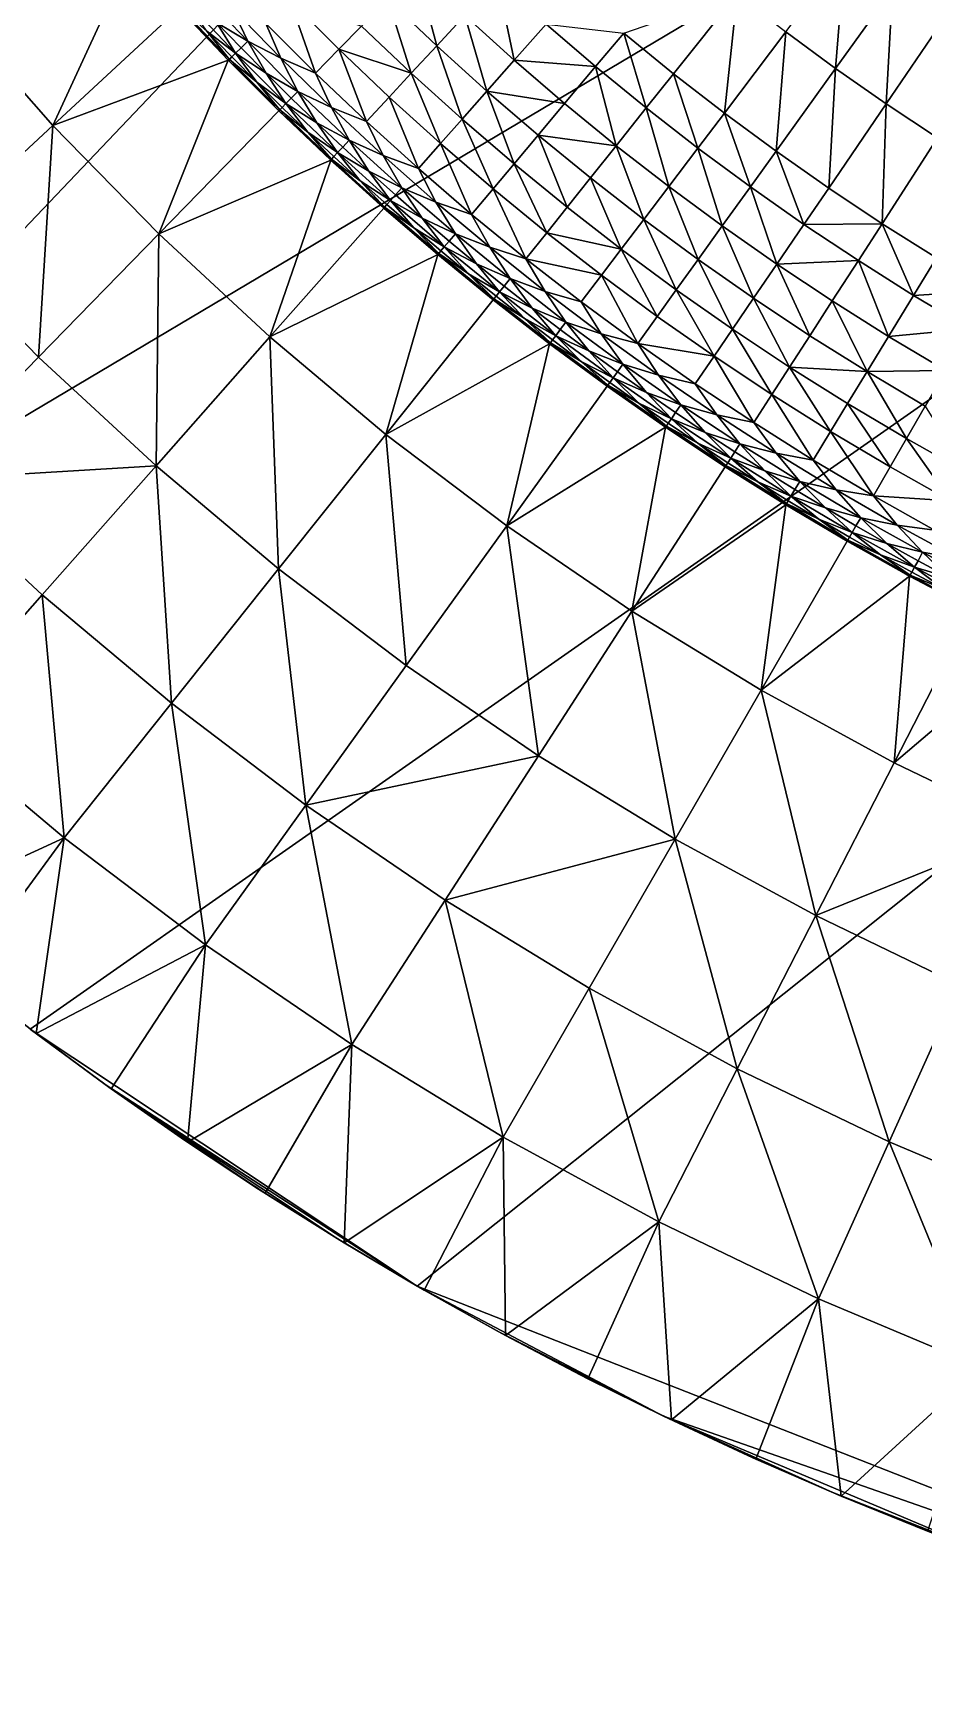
# Model space of a CAD drawing. Header units: millimetres. Extents: x -3250 to 5350, y -3250 to 3250.
# Drawn here: x -1960 to -1183, y -3169 to -1722 of the extents above; entities that cross this region are included whole.
import ezdxf

# ---------------------------------------------------------------- set-up
doc = ezdxf.new("R2010")
doc.units = ezdxf.units.MM
doc.header["$MEASUREMENT"] = 0
doc.layers.add('MESH_3D', color=2, linetype='CONTINUOUS')

msp = doc.modelspace()

# ---------------------------------------------------------------- linework, layer by layer
at = {"layer": 'MESH_3D'}
for points in [[(2150.5, 2436.8, 32500), (-3128.5, 880.2, 32500), (-2326.6, -2269.3, 32500)], [(2150.5, 2436.8, 32500), (-2326.6, -2269.3, 32500), (3105.6, 958, 32500)], [(3105.6, 958, 32500), (-2326.6, -2269.3, 32500), (-1962.4, -2590.7, 32500)], [(3105.6, 958, 32500), (-1962.4, -2590.7, 32500), (-1625, -2814.6, 32500)], [(3105.6, 958, 32500), (-1625, -2814.6, 32500), (-723.2, -3168.5, 32500)], [(-1942.6, -1802.5, 24200), (-2030, -1703.4, 24200), (-1874.5, -1654.2, 24000)], [(-1942.6, -1802.5, 24200), (-1874.5, -1654.2, 24000), (-1832.6, -1700.4, 24000)], [(-1260.1, -1752.7, -630.5), (-1303.4, -1720.7, -630.5), (-1251.9, -1652.8, -698.4)], [(-1260.1, -1752.7, -630.5), (-1251.9, -1652.8, -698.4), (-1210.3, -1683.5, -698.4)], [(-1607.9, -1732.9, -406.8), (-1650.6, -1692.3, -406.8), (-1625.5, -1666.5, -455.7)], [(-1607.9, -1732.9, -406.8), (-1625.5, -1666.5, -455.7), (-1583.4, -1706.5, -455.7)], [(-1540.4, -1745.4, -455.7), (-1583.4, -1706.5, -455.7), (-1554.8, -1675.7, -506.1)], [(-1540.4, -1745.4, -455.7), (-1554.8, -1675.7, -506.1), (-1512.6, -1714, -506.1)], [(-1786.7, -1699.8, -205.3), (-1772.7, -1729, -171.9), (-1815.2, -1684.3, -171.9)], [(-1800.1, -1712.5, -138.7), (-1815.2, -1684.3, -171.9), (-1772.7, -1729, -171.9)], [(-1630.1, -1756.9, -355.7), (-1673.4, -1715.7, -355.7), (-1650.6, -1692.3, -406.8)], [(-1630.1, -1756.9, -355.7), (-1650.6, -1692.3, -406.8), (-1607.9, -1732.9, -406.8)], [(-1401.4, -1757.3, -547.3), (-1444.7, -1721.8, -547.3), (-1345.9, -1687.7, -630.5)], [(-1357.1, -1791.7, -547.3), (-1401.4, -1757.3, -547.3), (-1345.9, -1687.7, -630.5)], [(-1357.1, -1791.7, -547.3), (-1345.9, -1687.7, -630.5), (-1303.4, -1720.7, -630.5)], [(-1216, -1783.6, -630.5), (-1260.1, -1752.7, -630.5), (-1210.3, -1683.5, -698.4)], [(-1216, -1783.6, -630.5), (-1210.3, -1683.5, -698.4), (-1168, -1713.1, -698.4)], [(-2052.5, -1904.5, 24400), (-2030, -1703.4, 24200), (-1942.6, -1802.5, 24200)], [(-1942.6, -1802.5, 24200), (-1832.6, -1700.4, 24000), (-1789.7, -1745.6, 24000)], [(-1788.8, -1744.8, -38.4), (-1832.6, -1700.4), (-1831.8, -1699.6, -38.4)], [(-1788.8, -1744.8, -38.4), (-1789.7, -1745.6), (-1832.6, -1700.4)], [(-1789.7, -1745.6, 24000), (-1832.6, -1700.4), (-1789.7, -1745.6)], [(-1789.7, -1745.6, 24000), (-1832.6, -1700.4, 24000), (-1832.6, -1700.4)], [(-1808.3, -1720.3, -71.9), (-1788.8, -1744.8, -38.4), (-1831.8, -1699.6, -38.4)], [(-1800.1, -1712.5, -138.7), (-1783.3, -1739.4, -105.2), (-1826.1, -1694.4, -105.2)], [(-1808.3, -1720.3, -71.9), (-1826.1, -1694.4, -105.2), (-1783.3, -1739.4, -105.2)], [(-1743.8, -1743.8, -205.3), (-1786.7, -1699.8, -205.3), (-1756.9, -1713.6, -238.1)], [(-1743.8, -1743.8, -205.3), (-1772.7, -1729, -171.9), (-1786.7, -1699.8, -205.3)], [(-1713.6, -1756.9, -238.1), (-1756.9, -1713.6, -238.1), (-1736, -1693.2, -303.8)], [(-1693.2, -1736, -303.8), (-1736, -1693.2, -303.8), (-1673.4, -1715.7, -355.7)], [(-1713.6, -1756.9, -238.1), (-1736, -1693.2, -303.8), (-1693.2, -1736, -303.8)], [(-1564.2, -1772.4, -406.8), (-1607.9, -1732.9, -406.8), (-1583.4, -1706.5, -455.7)], [(-1564.2, -1772.4, -406.8), (-1583.4, -1706.5, -455.7), (-1540.4, -1745.4, -455.7)], [(-1786.7, -1742.7, -71.9), (-1788.8, -1744.8, -38.4), (-1808.3, -1720.3, -71.9)], [(-1786.7, -1742.7, -71.9), (-1808.3, -1720.3, -71.9), (-1783.3, -1739.4, -105.2)], [(-1778.6, -1734.8, -138.7), (-1783.3, -1739.4, -105.2), (-1800.1, -1712.5, -138.7)], [(-1778.6, -1734.8, -138.7), (-1800.1, -1712.5, -138.7), (-1772.7, -1729, -171.9)], [(-1743.8, -1743.8, -205.3), (-1756.9, -1713.6, -238.1), (-1713.6, -1756.9, -238.1)], [(-1693.2, -1736, -303.8), (-1673.4, -1715.7, -355.7), (-1630.1, -1756.9, -355.7)], [(-1540.4, -1745.4, -455.7), (-1512.6, -1714, -506.1), (-1469.4, -1751.1, -506.1)], [(-1469.4, -1751.1, -506.1), (-1512.6, -1714, -506.1), (-1444.7, -1721.8, -547.3)], [(-1312, -1824.9, -547.3), (-1357.1, -1791.7, -547.3), (-1303.4, -1720.7, -630.5)], [(-1312, -1824.9, -547.3), (-1303.4, -1720.7, -630.5), (-1260.1, -1752.7, -630.5)], [(-1171.2, -1813.3, -630.5), (-1216, -1783.6, -630.5), (-1168, -1713.1, -698.4)], [(-1756.8, -1756.8, -138.7), (-1783.3, -1739.4, -105.2), (-1778.6, -1734.8, -138.7)], [(-1756.8, -1756.8, -138.7), (-1778.6, -1734.8, -138.7), (-1772.7, -1729, -171.9)], [(-1743.8, -1743.8, -205.3), (-1729, -1772.7, -171.9), (-1772.7, -1729, -171.9)], [(-1756.8, -1756.8, -138.7), (-1772.7, -1729, -171.9), (-1729, -1772.7, -171.9)], [(-1585.8, -1796.9, -355.7), (-1630.1, -1756.9, -355.7), (-1607.9, -1732.9, -406.8)], [(-1585.8, -1796.9, -355.7), (-1607.9, -1732.9, -406.8), (-1564.2, -1772.4, -406.8)], [(-1425.3, -1787.2, -506.1), (-1469.4, -1751.1, -506.1), (-1444.7, -1721.8, -547.3)], [(-1425.3, -1787.2, -506.1), (-1444.7, -1721.8, -547.3), (-1401.4, -1757.3, -547.3)], [(-1850.3, -1897, 24200), (-1942.6, -1802.5, 24200), (-1789.7, -1745.6, 24000)], [(-1850.3, -1897, 24200), (-1789.7, -1745.6, 24000), (-1745.6, -1789.7, 24000)], [(-1744.8, -1788.8, -38.4), (-1789.7, -1745.6), (-1788.8, -1744.8, -38.4)], [(-1744.8, -1788.8, -38.4), (-1745.6, -1789.7), (-1789.7, -1745.6)], [(-1745.6, -1789.7, 24000), (-1789.7, -1745.6), (-1745.6, -1789.7)], [(-1745.6, -1789.7, 24000), (-1789.7, -1745.6, 24000), (-1789.7, -1745.6)], [(-1764.8, -1764.8, -71.9), (-1788.8, -1744.8, -38.4), (-1786.7, -1742.7, -71.9)], [(-1764.8, -1764.8, -71.9), (-1744.8, -1788.8, -38.4), (-1788.8, -1744.8, -38.4)], [(-1764.8, -1764.8, -71.9), (-1786.7, -1742.7, -71.9), (-1783.3, -1739.4, -105.2)], [(-1756.8, -1756.8, -138.7), (-1739.4, -1783.3, -105.2), (-1783.3, -1739.4, -105.2)], [(-1764.8, -1764.8, -71.9), (-1783.3, -1739.4, -105.2), (-1739.4, -1783.3, -105.2)], [(-1699.8, -1786.7, -205.3), (-1743.8, -1743.8, -205.3), (-1713.6, -1756.9, -238.1)], [(-1699.8, -1786.7, -205.3), (-1729, -1772.7, -171.9), (-1743.8, -1743.8, -205.3)], [(-1669.3, -1799.1, -238.1), (-1713.6, -1756.9, -238.1), (-1693.2, -1736, -303.8)], [(-1649.4, -1777.7, -303.8), (-1693.2, -1736, -303.8), (-1630.1, -1756.9, -355.7)], [(-1669.3, -1799.1, -238.1), (-1693.2, -1736, -303.8), (-1649.4, -1777.7, -303.8)], [(-1564.2, -1772.4, -406.8), (-1540.4, -1745.4, -455.7), (-1496.4, -1783.3, -455.7)], [(-1496.4, -1783.3, -455.7), (-1540.4, -1745.4, -455.7), (-1469.4, -1751.1, -506.1)], [(-1734.8, -1778.6, -138.7), (-1739.4, -1783.3, -105.2), (-1756.8, -1756.8, -138.7)], [(-1734.8, -1778.6, -138.7), (-1756.8, -1756.8, -138.7), (-1729, -1772.7, -171.9)], [(-1699.8, -1786.7, -205.3), (-1713.6, -1756.9, -238.1), (-1669.3, -1799.1, -238.1)], [(-1604.6, -1818.2, -303.8), (-1649.4, -1777.7, -303.8), (-1630.1, -1756.9, -355.7)], [(-1604.6, -1818.2, -303.8), (-1630.1, -1756.9, -355.7), (-1585.8, -1796.9, -355.7)], [(-1451.4, -1820.1, -455.7), (-1496.4, -1783.3, -455.7), (-1469.4, -1751.1, -506.1)], [(-1451.4, -1820.1, -455.7), (-1469.4, -1751.1, -506.1), (-1425.3, -1787.2, -506.1)], [(-1380.3, -1822.2, -506.1), (-1425.3, -1787.2, -506.1), (-1401.4, -1757.3, -547.3)], [(-1380.3, -1822.2, -506.1), (-1401.4, -1757.3, -547.3), (-1357.1, -1791.7, -547.3)], [(-1266.1, -1857.1, -547.3), (-1312, -1824.9, -547.3), (-1260.1, -1752.7, -630.5)], [(-1266.1, -1857.1, -547.3), (-1260.1, -1752.7, -630.5), (-1216, -1783.6, -630.5)], [(-1742.7, -1786.7, -71.9), (-1764.8, -1764.8, -71.9), (-1739.4, -1783.3, -105.2)], [(-1742.7, -1786.7, -71.9), (-1744.8, -1788.8, -38.4), (-1764.8, -1764.8, -71.9)], [(-1712.5, -1800.1, -138.7), (-1739.4, -1783.3, -105.2), (-1734.8, -1778.6, -138.7)], [(-1712.5, -1800.1, -138.7), (-1734.8, -1778.6, -138.7), (-1729, -1772.7, -171.9)], [(-1699.8, -1786.7, -205.3), (-1684.3, -1815.2, -171.9), (-1729, -1772.7, -171.9)], [(-1712.5, -1800.1, -138.7), (-1729, -1772.7, -171.9), (-1684.3, -1815.2, -171.9)], [(-1623.9, -1840.1, -238.1), (-1669.3, -1799.1, -238.1), (-1649.4, -1777.7, -303.8)], [(-1623.9, -1840.1, -238.1), (-1649.4, -1777.7, -303.8), (-1604.6, -1818.2, -303.8)], [(-1540.5, -1835.9, -355.7), (-1585.8, -1796.9, -355.7), (-1564.2, -1772.4, -406.8)], [(-1519.5, -1810.9, -406.8), (-1564.2, -1772.4, -406.8), (-1496.4, -1783.3, -455.7)], [(-1540.5, -1835.9, -355.7), (-1564.2, -1772.4, -406.8), (-1519.5, -1810.9, -406.8)], [(-1850.3, -1897, 24200), (-1745.6, -1789.7, 24000), (-1700.4, -1832.6, 24000)], [(-1699.6, -1831.8, -38.4), (-1745.6, -1789.7), (-1744.8, -1788.8, -38.4)], [(-1699.6, -1831.8, -38.4), (-1700.4, -1832.6), (-1745.6, -1789.7)], [(-1745.6, -1789.7, 24000), (-1745.6, -1789.7), (-1700.4, -1832.6)], [(-1700.4, -1832.6, 24000), (-1745.6, -1789.7, 24000), (-1700.4, -1832.6)], [(-1720.3, -1808.3, -71.9), (-1744.8, -1788.8, -38.4), (-1742.7, -1786.7, -71.9)], [(-1720.3, -1808.3, -71.9), (-1699.6, -1831.8, -38.4), (-1744.8, -1788.8, -38.4)], [(-1720.3, -1808.3, -71.9), (-1742.7, -1786.7, -71.9), (-1739.4, -1783.3, -105.2)], [(-1712.5, -1800.1, -138.7), (-1694.4, -1826.1, -105.2), (-1739.4, -1783.3, -105.2)], [(-1720.3, -1808.3, -71.9), (-1739.4, -1783.3, -105.2), (-1694.4, -1826.1, -105.2)], [(-1654.7, -1828.5, -205.3), (-1684.3, -1815.2, -171.9), (-1699.8, -1786.7, -205.3)], [(-1654.7, -1828.5, -205.3), (-1699.8, -1786.7, -205.3), (-1669.3, -1799.1, -238.1)], [(-1519.5, -1810.9, -406.8), (-1496.4, -1783.3, -455.7), (-1451.4, -1820.1, -455.7)], [(-1405.6, -1855.7, -455.7), (-1451.4, -1820.1, -455.7), (-1425.3, -1787.2, -506.1)], [(-1405.6, -1855.7, -455.7), (-1425.3, -1787.2, -506.1), (-1380.3, -1822.2, -506.1)], [(-1334.4, -1856, -506.1), (-1380.3, -1822.2, -506.1), (-1357.1, -1791.7, -547.3)], [(-1334.4, -1856, -506.1), (-1357.1, -1791.7, -547.3), (-1312, -1824.9, -547.3)], [(-1219.4, -1888.1, -547.3), (-1266.1, -1857.1, -547.3), (-1216, -1783.6, -630.5)], [(-1219.4, -1888.1, -547.3), (-1216, -1783.6, -630.5), (-1171.2, -1813.3, -630.5)], [(-1955.1, -2004.4, 24400), (-2052.5, -1904.5, 24400), (-1942.6, -1802.5, 24200)], [(-1955.1, -2004.4, 24400), (-1942.6, -1802.5, 24200), (-1850.3, -1897, 24200)], [(-1689.9, -1821.3, -138.7), (-1712.5, -1800.1, -138.7), (-1684.3, -1815.2, -171.9)], [(-1689.9, -1821.3, -138.7), (-1694.4, -1826.1, -105.2), (-1712.5, -1800.1, -138.7)], [(-1654.7, -1828.5, -205.3), (-1669.3, -1799.1, -238.1), (-1623.9, -1840.1, -238.1)], [(-1558.8, -1857.7, -303.8), (-1604.6, -1818.2, -303.8), (-1585.8, -1796.9, -355.7)], [(-1558.8, -1857.7, -303.8), (-1585.8, -1796.9, -355.7), (-1540.5, -1835.9, -355.7)], [(-1697.6, -1829.6, -71.9), (-1720.3, -1808.3, -71.9), (-1694.4, -1826.1, -105.2)], [(-1697.6, -1829.6, -71.9), (-1699.6, -1831.8, -38.4), (-1720.3, -1808.3, -71.9)], [(-1667.1, -1842.2, -138.7), (-1694.4, -1826.1, -105.2), (-1689.9, -1821.3, -138.7)], [(-1667.1, -1842.2, -138.7), (-1689.9, -1821.3, -138.7), (-1684.3, -1815.2, -171.9)], [(-1654.7, -1828.5, -205.3), (-1638.5, -1856.7, -171.9), (-1684.3, -1815.2, -171.9)], [(-1667.1, -1842.2, -138.7), (-1684.3, -1815.2, -171.9), (-1638.5, -1856.7, -171.9)], [(-1577.5, -1880, -238.1), (-1623.9, -1840.1, -238.1), (-1604.6, -1818.2, -303.8)], [(-1577.5, -1880, -238.1), (-1604.6, -1818.2, -303.8), (-1558.8, -1857.7, -303.8)], [(-1494.3, -1873.8, -355.7), (-1540.5, -1835.9, -355.7), (-1519.5, -1810.9, -406.8)], [(-1473.9, -1848.2, -406.8), (-1519.5, -1810.9, -406.8), (-1451.4, -1820.1, -455.7)], [(-1494.3, -1873.8, -355.7), (-1519.5, -1810.9, -406.8), (-1473.9, -1848.2, -406.8)], [(-1427.3, -1884.4, -406.8), (-1473.9, -1848.2, -406.8), (-1451.4, -1820.1, -455.7)], [(-1427.3, -1884.4, -406.8), (-1451.4, -1820.1, -455.7), (-1405.6, -1855.7, -455.7)], [(-1358.9, -1890.1, -455.7), (-1405.6, -1855.7, -455.7), (-1380.3, -1822.2, -506.1)], [(-1358.9, -1890.1, -455.7), (-1380.3, -1822.2, -506.1), (-1334.4, -1856, -506.1)], [(-1172, -1917.9, -547.3), (-1219.4, -1888.1, -547.3), (-1171.2, -1813.3, -630.5)], [(-1753.5, -1986.9, 24200), (-1850.3, -1897, 24200), (-1700.4, -1832.6, 24000)], [(-1753.5, -1986.9, 24200), (-1700.4, -1832.6, 24000), (-1654.2, -1874.5, 24000)], [(-1653.4, -1873.6, -38.4), (-1700.4, -1832.6), (-1699.6, -1831.8, -38.4)], [(-1653.4, -1873.6, -38.4), (-1654.2, -1874.5), (-1700.4, -1832.6)], [(-1654.2, -1874.5, 24000), (-1700.4, -1832.6, 24000), (-1700.4, -1832.6)], [(-1654.2, -1874.5, 24000), (-1700.4, -1832.6), (-1654.2, -1874.5)], [(-1674.7, -1850.6, -71.9), (-1699.6, -1831.8, -38.4), (-1697.6, -1829.6, -71.9)], [(-1674.7, -1850.6, -71.9), (-1653.4, -1873.6, -38.4), (-1699.6, -1831.8, -38.4)], [(-1674.7, -1850.6, -71.9), (-1697.6, -1829.6, -71.9), (-1694.4, -1826.1, -105.2)], [(-1667.1, -1842.2, -138.7), (-1648.3, -1867.8, -105.2), (-1694.4, -1826.1, -105.2)], [(-1674.7, -1850.6, -71.9), (-1694.4, -1826.1, -105.2), (-1648.3, -1867.8, -105.2)], [(-1608.6, -1869.2, -205.3), (-1638.5, -1856.7, -171.9), (-1654.7, -1828.5, -205.3)], [(-1608.6, -1869.2, -205.3), (-1654.7, -1828.5, -205.3), (-1623.9, -1840.1, -238.1)], [(-1512, -1896, -303.8), (-1558.8, -1857.7, -303.8), (-1540.5, -1835.9, -355.7)], [(-1512, -1896, -303.8), (-1540.5, -1835.9, -355.7), (-1494.3, -1873.8, -355.7)], [(-1287.7, -1888.7, -506.1), (-1334.4, -1856, -506.1), (-1312, -1824.9, -547.3)], [(-1287.7, -1888.7, -506.1), (-1312, -1824.9, -547.3), (-1266.1, -1857.1, -547.3)], [(-1651.5, -1871.3, -71.9), (-1653.4, -1873.6, -38.4), (-1674.7, -1850.6, -71.9)], [(-1651.5, -1871.3, -71.9), (-1674.7, -1850.6, -71.9), (-1648.3, -1867.8, -105.2)], [(-1644, -1862.9, -138.7), (-1667.1, -1842.2, -138.7), (-1638.5, -1856.7, -171.9)], [(-1644, -1862.9, -138.7), (-1648.3, -1867.8, -105.2), (-1667.1, -1842.2, -138.7)], [(-1608.6, -1869.2, -205.3), (-1623.9, -1840.1, -238.1), (-1577.5, -1880, -238.1)], [(-1447.1, -1910.4, -355.7), (-1494.3, -1873.8, -355.7), (-1473.9, -1848.2, -406.8)], [(-1447.1, -1910.4, -355.7), (-1473.9, -1848.2, -406.8), (-1427.3, -1884.4, -406.8)], [(-1620.6, -1883.2, -138.7), (-1648.3, -1867.8, -105.2), (-1644, -1862.9, -138.7)], [(-1620.6, -1883.2, -138.7), (-1644, -1862.9, -138.7), (-1638.5, -1856.7, -171.9)], [(-1608.6, -1869.2, -205.3), (-1591.7, -1896.9, -171.9), (-1638.5, -1856.7, -171.9)], [(-1620.6, -1883.2, -138.7), (-1638.5, -1856.7, -171.9), (-1591.7, -1896.9, -171.9)], [(-1530.2, -1918.8, -238.1), (-1577.5, -1880, -238.1), (-1558.8, -1857.7, -303.8)], [(-1530.2, -1918.8, -238.1), (-1558.8, -1857.7, -303.8), (-1512, -1896, -303.8)], [(-1379.9, -1919.4, -406.8), (-1427.3, -1884.4, -406.8), (-1405.6, -1855.7, -455.7)], [(-1379.9, -1919.4, -406.8), (-1405.6, -1855.7, -455.7), (-1358.9, -1890.1, -455.7)], [(-1311.4, -1923.4, -455.7), (-1358.9, -1890.1, -455.7), (-1334.4, -1856, -506.1)], [(-1311.4, -1923.4, -455.7), (-1334.4, -1856, -506.1), (-1287.7, -1888.7, -506.1)], [(-1287.7, -1888.7, -506.1), (-1266.1, -1857.1, -547.3), (-1219.4, -1888.1, -547.3)], [(-1753.5, -1986.9, 24200), (-1654.2, -1874.5, 24000), (-1607, -1915.1, 24000)], [(-1606.2, -1914.2, -38.4), (-1654.2, -1874.5), (-1653.4, -1873.6, -38.4)], [(-1606.2, -1914.2, -38.4), (-1607, -1915.1), (-1654.2, -1874.5)], [(-1654.2, -1874.5, 24000), (-1654.2, -1874.5), (-1607, -1915.1)], [(-1607, -1915.1, 24000), (-1654.2, -1874.5, 24000), (-1607, -1915.1)], [(-1628, -1891.8, -71.9), (-1653.4, -1873.6, -38.4), (-1651.5, -1871.3, -71.9)], [(-1628, -1891.8, -71.9), (-1606.2, -1914.2, -38.4), (-1653.4, -1873.6, -38.4)], [(-1628, -1891.8, -71.9), (-1651.5, -1871.3, -71.9), (-1648.3, -1867.8, -105.2)], [(-1620.6, -1883.2, -138.7), (-1601.3, -1908.3, -105.2), (-1648.3, -1867.8, -105.2)], [(-1628, -1891.8, -71.9), (-1648.3, -1867.8, -105.2), (-1601.3, -1908.3, -105.2)], [(-1561.5, -1908.7, -205.3), (-1591.7, -1896.9, -171.9), (-1608.6, -1869.2, -205.3)], [(-1561.5, -1908.7, -205.3), (-1608.6, -1869.2, -205.3), (-1577.5, -1880, -238.1)], [(-1561.5, -1908.7, -205.3), (-1577.5, -1880, -238.1), (-1530.2, -1918.8, -238.1)], [(-1512, -1896, -303.8), (-1494.3, -1873.8, -355.7), (-1447.1, -1910.4, -355.7)], [(-1604.3, -1911.9, -71.9), (-1606.2, -1914.2, -38.4), (-1628, -1891.8, -71.9)], [(-1604.3, -1911.9, -71.9), (-1628, -1891.8, -71.9), (-1601.3, -1908.3, -105.2)], [(-1597, -1903.3, -138.7), (-1601.3, -1908.3, -105.2), (-1620.6, -1883.2, -138.7)], [(-1597, -1903.3, -138.7), (-1620.6, -1883.2, -138.7), (-1591.7, -1896.9, -171.9)], [(-1399, -1945.9, -355.7), (-1447.1, -1910.4, -355.7), (-1427.3, -1884.4, -406.8)], [(-1399, -1945.9, -355.7), (-1427.3, -1884.4, -406.8), (-1379.9, -1919.4, -406.8)], [(-1331.6, -1953.2, -406.8), (-1379.9, -1919.4, -406.8), (-1358.9, -1890.1, -455.7)], [(-1331.6, -1953.2, -406.8), (-1358.9, -1890.1, -455.7), (-1311.4, -1923.4, -455.7)], [(-1311.4, -1923.4, -455.7), (-1287.7, -1888.7, -506.1), (-1240.2, -1920.3, -506.1)], [(-1240.2, -1920.3, -506.1), (-1287.7, -1888.7, -506.1), (-1219.4, -1888.1, -547.3)], [(-1192, -1950.6, -506.1), (-1240.2, -1920.3, -506.1), (-1219.4, -1888.1, -547.3)], [(-1192, -1950.6, -506.1), (-1219.4, -1888.1, -547.3), (-1172, -1917.9, -547.3)], [(-2059.8, -2111.8, 24600), (-2052.5, -1904.5, 24400), (-1955.1, -2004.4, 24400)], [(-1852.7, -2099.4, 24400), (-1955.1, -2004.4, 24400), (-1850.3, -1897, 24200)], [(-1852.7, -2099.4, 24400), (-1850.3, -1897, 24200), (-1753.5, -1986.9, 24200)], [(-1580.3, -1931.8, -71.9), (-1604.3, -1911.9, -71.9), (-1601.3, -1908.3, -105.2)], [(-1573.2, -1923, -138.7), (-1601.3, -1908.3, -105.2), (-1597, -1903.3, -138.7)], [(-1573.2, -1923, -138.7), (-1553.2, -1947.6, -105.2), (-1601.3, -1908.3, -105.2)], [(-1580.3, -1931.8, -71.9), (-1601.3, -1908.3, -105.2), (-1553.2, -1947.6, -105.2)], [(-1573.2, -1923, -138.7), (-1597, -1903.3, -138.7), (-1591.7, -1896.9, -171.9)], [(-1561.5, -1908.7, -205.3), (-1543.9, -1936, -171.9), (-1591.7, -1896.9, -171.9)], [(-1573.2, -1923, -138.7), (-1591.7, -1896.9, -171.9), (-1543.9, -1936, -171.9)], [(-1513.4, -1947.1, -205.3), (-1543.9, -1936, -171.9), (-1561.5, -1908.7, -205.3)], [(-1513.4, -1947.1, -205.3), (-1561.5, -1908.7, -205.3), (-1530.2, -1918.8, -238.1)], [(-1530.2, -1918.8, -238.1), (-1512, -1896, -303.8), (-1464.2, -1933.1, -303.8)], [(-1464.2, -1933.1, -303.8), (-1512, -1896, -303.8), (-1447.1, -1910.4, -355.7)], [(-1652.2, -2071.9, 24200), (-1753.5, -1986.9, 24200), (-1607, -1915.1, 24000)], [(-1652.2, -2071.9, 24200), (-1607, -1915.1, 24000), (-1558.7, -1954.6, 24000)], [(-1558, -1953.7, -38.4), (-1607, -1915.1), (-1606.2, -1914.2, -38.4)], [(-1558, -1953.7, -38.4), (-1558.7, -1954.6), (-1607, -1915.1)], [(-1558.7, -1954.6, 24000), (-1607, -1915.1, 24000), (-1607, -1915.1)], [(-1558.7, -1954.6, 24000), (-1607, -1915.1), (-1558.7, -1954.6)], [(-1580.3, -1931.8, -71.9), (-1606.2, -1914.2, -38.4), (-1604.3, -1911.9, -71.9)], [(-1580.3, -1931.8, -71.9), (-1558, -1953.7, -38.4), (-1606.2, -1914.2, -38.4)], [(-1549.1, -1942.5, -138.7), (-1573.2, -1923, -138.7), (-1543.9, -1936, -171.9)], [(-1549.1, -1942.5, -138.7), (-1553.2, -1947.6, -105.2), (-1573.2, -1923, -138.7)], [(-1481.9, -1956.3, -238.1), (-1530.2, -1918.8, -238.1), (-1464.2, -1933.1, -303.8)], [(-1513.4, -1947.1, -205.3), (-1530.2, -1918.8, -238.1), (-1481.9, -1956.3, -238.1)], [(-1415.6, -1969, -303.8), (-1464.2, -1933.1, -303.8), (-1447.1, -1910.4, -355.7)], [(-1415.6, -1969, -303.8), (-1447.1, -1910.4, -355.7), (-1399, -1945.9, -355.7)], [(-1350.1, -1980.2, -355.7), (-1399, -1945.9, -355.7), (-1379.9, -1919.4, -406.8)], [(-1350.1, -1980.2, -355.7), (-1379.9, -1919.4, -406.8), (-1331.6, -1953.2, -406.8)], [(-1282.5, -1985.8, -406.8), (-1331.6, -1953.2, -406.8), (-1311.4, -1923.4, -455.7)], [(-1263, -1955.5, -455.7), (-1311.4, -1923.4, -455.7), (-1240.2, -1920.3, -506.1)], [(-1282.5, -1985.8, -406.8), (-1311.4, -1923.4, -455.7), (-1263, -1955.5, -455.7)], [(-1213.9, -1986.4, -455.7), (-1263, -1955.5, -455.7), (-1240.2, -1920.3, -506.1)], [(-1213.9, -1986.4, -455.7), (-1240.2, -1920.3, -506.1), (-1192, -1950.6, -506.1)], [(-1192, -1950.6, -506.1), (-1172, -1917.9, -547.3), (-1123.8, -1946.5, -547.3)], [(-1556.1, -1951.3, -71.9), (-1580.3, -1931.8, -71.9), (-1553.2, -1947.6, -105.2)], [(-1556.1, -1951.3, -71.9), (-1558, -1953.7, -38.4), (-1580.3, -1931.8, -71.9)], [(-1524.8, -1961.7, -138.7), (-1549.1, -1942.5, -138.7), (-1543.9, -1936, -171.9)], [(-1513.4, -1947.1, -205.3), (-1495.2, -1973.9, -171.9), (-1543.9, -1936, -171.9)], [(-1524.8, -1961.7, -138.7), (-1543.9, -1936, -171.9), (-1495.2, -1973.9, -171.9)], [(-1432.6, -1992.7, -238.1), (-1481.9, -1956.3, -238.1), (-1464.2, -1933.1, -303.8)], [(-1432.6, -1992.7, -238.1), (-1464.2, -1933.1, -303.8), (-1415.6, -1969, -303.8)], [(-1531.7, -1970.6, -71.9), (-1558, -1953.7, -38.4), (-1556.1, -1951.3, -71.9)], [(-1531.7, -1970.6, -71.9), (-1556.1, -1951.3, -71.9), (-1553.2, -1947.6, -105.2)], [(-1524.8, -1961.7, -138.7), (-1553.2, -1947.6, -105.2), (-1549.1, -1942.5, -138.7)], [(-1524.8, -1961.7, -138.7), (-1504.2, -1985.8, -105.2), (-1553.2, -1947.6, -105.2)], [(-1531.7, -1970.6, -71.9), (-1553.2, -1947.6, -105.2), (-1504.2, -1985.8, -105.2)], [(-1464.4, -1984.2, -205.3), (-1495.2, -1973.9, -171.9), (-1513.4, -1947.1, -205.3)], [(-1464.4, -1984.2, -205.3), (-1513.4, -1947.1, -205.3), (-1481.9, -1956.3, -238.1)], [(-1366.1, -2003.7, -303.8), (-1415.6, -1969, -303.8), (-1399, -1945.9, -355.7)], [(-1366.1, -2003.7, -303.8), (-1399, -1945.9, -355.7), (-1350.1, -1980.2, -355.7)], [(-1213.9, -1986.4, -455.7), (-1192, -1950.6, -506.1), (-1143, -1979.7, -506.1)], [(-1143, -1979.7, -506.1), (-1192, -1950.6, -506.1), (-1123.8, -1946.5, -547.3)], [(-1652.2, -2071.9, 24200), (-1558.7, -1954.6, 24000), (-1509.5, -1992.8, 24000)], [(-1508.8, -1991.9, -38.4), (-1558.7, -1954.6), (-1558, -1953.7, -38.4)], [(-1508.8, -1991.9, -38.4), (-1509.5, -1992.8), (-1558.7, -1954.6)], [(-1558.7, -1954.6, 24000), (-1558.7, -1954.6), (-1509.5, -1992.8)], [(-1509.5, -1992.8, 24000), (-1558.7, -1954.6, 24000), (-1509.5, -1992.8)], [(-1531.7, -1970.6, -71.9), (-1508.8, -1991.9, -38.4), (-1558, -1953.7, -38.4)], [(-1500.2, -1980.5, -138.7), (-1504.2, -1985.8, -105.2), (-1524.8, -1961.7, -138.7)], [(-1500.2, -1980.5, -138.7), (-1524.8, -1961.7, -138.7), (-1495.2, -1973.9, -171.9)], [(-1464.4, -1984.2, -205.3), (-1481.9, -1956.3, -238.1), (-1432.6, -1992.7, -238.1)], [(-1300.3, -2013.2, -355.7), (-1350.1, -1980.2, -355.7), (-1331.6, -1953.2, -406.8)], [(-1300.3, -2013.2, -355.7), (-1331.6, -1953.2, -406.8), (-1282.5, -1985.8, -406.8)], [(-1232.6, -2017.1, -406.8), (-1282.5, -1985.8, -406.8), (-1263, -1955.5, -455.7)], [(-1232.6, -2017.1, -406.8), (-1263, -1955.5, -455.7), (-1213.9, -1986.4, -455.7)], [(-1507, -1989.5, -71.9), (-1531.7, -1970.6, -71.9), (-1504.2, -1985.8, -105.2)], [(-1507, -1989.5, -71.9), (-1508.8, -1991.9, -38.4), (-1531.7, -1970.6, -71.9)], [(-1475.4, -1999.1, -138.7), (-1504.2, -1985.8, -105.2), (-1500.2, -1980.5, -138.7)], [(-1475.4, -1999.1, -138.7), (-1500.2, -1980.5, -138.7), (-1495.2, -1973.9, -171.9)], [(-1464.4, -1984.2, -205.3), (-1445.5, -2010.6, -171.9), (-1495.2, -1973.9, -171.9)], [(-1475.4, -1999.1, -138.7), (-1495.2, -1973.9, -171.9), (-1445.5, -2010.6, -171.9)], [(-1432.6, -1992.7, -238.1), (-1415.6, -1969, -303.8), (-1366.1, -2003.7, -303.8)], [(-1315.7, -2037.1, -303.8), (-1366.1, -2003.7, -303.8), (-1350.1, -1980.2, -355.7)], [(-1315.7, -2037.1, -303.8), (-1350.1, -1980.2, -355.7), (-1300.3, -2013.2, -355.7)], [(-1164, -2016.1, -455.7), (-1213.9, -1986.4, -455.7), (-1143, -1979.7, -506.1)], [(-1745.8, -2189.1, 24400), (-1852.7, -2099.4, 24400), (-1753.5, -1986.9, 24200)], [(-1745.8, -2189.1, 24400), (-1753.5, -1986.9, 24200), (-1652.2, -2071.9, 24200)], [(-1546.9, -2151.6, 24200), (-1652.2, -2071.9, 24200), (-1509.5, -1992.8, 24000)], [(-1546.9, -2151.6, 24200), (-1509.5, -1992.8, 24000), (-1459.4, -2029.8, 24000)], [(-1458.7, -2028.9, -38.4), (-1509.5, -1992.8), (-1508.8, -1991.9, -38.4)], [(-1458.7, -2028.9, -38.4), (-1459.4, -2029.8), (-1509.5, -1992.8)], [(-1459.4, -2029.8, 24000), (-1509.5, -1992.8, 24000), (-1509.5, -1992.8)], [(-1459.4, -2029.8, 24000), (-1509.5, -1992.8), (-1459.4, -2029.8)], [(-1482.1, -2008.2, -71.9), (-1508.8, -1991.9, -38.4), (-1507, -1989.5, -71.9)], [(-1482.1, -2008.2, -71.9), (-1458.7, -2028.9, -38.4), (-1508.8, -1991.9, -38.4)], [(-1482.1, -2008.2, -71.9), (-1507, -1989.5, -71.9), (-1504.2, -1985.8, -105.2)], [(-1475.4, -1999.1, -138.7), (-1454.2, -2022.6, -105.2), (-1504.2, -1985.8, -105.2)], [(-1482.1, -2008.2, -71.9), (-1504.2, -1985.8, -105.2), (-1454.2, -2022.6, -105.2)], [(-1414.5, -2020.1, -205.3), (-1445.5, -2010.6, -171.9), (-1464.4, -1984.2, -205.3)], [(-1414.5, -2020.1, -205.3), (-1464.4, -1984.2, -205.3), (-1432.6, -1992.7, -238.1)], [(-1382.5, -2027.8, -238.1), (-1432.6, -1992.7, -238.1), (-1366.1, -2003.7, -303.8)], [(-1414.5, -2020.1, -205.3), (-1432.6, -1992.7, -238.1), (-1382.5, -2027.8, -238.1)], [(-1300.3, -2013.2, -355.7), (-1282.5, -1985.8, -406.8), (-1232.6, -2017.1, -406.8)], [(-1232.6, -2017.1, -406.8), (-1213.9, -1986.4, -455.7), (-1164, -2016.1, -455.7)], [(-2059.8, -2111.8, 24600), (-1955.1, -2004.4, 24400), (-1852.7, -2099.4, 24400)], [(-1456.9, -2026.5, -71.9), (-1458.7, -2028.9, -38.4), (-1482.1, -2008.2, -71.9)], [(-1456.9, -2026.5, -71.9), (-1482.1, -2008.2, -71.9), (-1454.2, -2022.6, -105.2)], [(-1450.3, -2017.3, -138.7), (-1475.4, -1999.1, -138.7), (-1445.5, -2010.6, -171.9)], [(-1450.3, -2017.3, -138.7), (-1454.2, -2022.6, -105.2), (-1475.4, -1999.1, -138.7)], [(-1425.1, -2035.2, -138.7), (-1450.3, -2017.3, -138.7), (-1445.5, -2010.6, -171.9)], [(-1414.5, -2020.1, -205.3), (-1394.9, -2046, -171.9), (-1445.5, -2010.6, -171.9)], [(-1425.1, -2035.2, -138.7), (-1445.5, -2010.6, -171.9), (-1394.9, -2046, -171.9)], [(-1331.5, -2061.6, -238.1), (-1382.5, -2027.8, -238.1), (-1366.1, -2003.7, -303.8)], [(-1331.5, -2061.6, -238.1), (-1366.1, -2003.7, -303.8), (-1315.7, -2037.1, -303.8)], [(-1431.6, -2044.5, -71.9), (-1456.9, -2026.5, -71.9), (-1454.2, -2022.6, -105.2)], [(-1425.1, -2035.2, -138.7), (-1454.2, -2022.6, -105.2), (-1450.3, -2017.3, -138.7)], [(-1425.1, -2035.2, -138.7), (-1403.3, -2058.3, -105.2), (-1454.2, -2022.6, -105.2)], [(-1431.6, -2044.5, -71.9), (-1454.2, -2022.6, -105.2), (-1403.3, -2058.3, -105.2)], [(-1363.7, -2054.7, -205.3), (-1394.9, -2046, -171.9), (-1414.5, -2020.1, -205.3)], [(-1363.7, -2054.7, -205.3), (-1414.5, -2020.1, -205.3), (-1382.5, -2027.8, -238.1)], [(-1264.5, -2069.3, -303.8), (-1315.7, -2037.1, -303.8), (-1300.3, -2013.2, -355.7)], [(-1249.7, -2045, -355.7), (-1300.3, -2013.2, -355.7), (-1232.6, -2017.1, -406.8)], [(-1264.5, -2069.3, -303.8), (-1300.3, -2013.2, -355.7), (-1249.7, -2045, -355.7)], [(-1198.3, -2075.5, -355.7), (-1249.7, -2045, -355.7), (-1232.6, -2017.1, -406.8)], [(-1182, -2047.2, -406.8), (-1232.6, -2017.1, -406.8), (-1164, -2016.1, -455.7)], [(-1198.3, -2075.5, -355.7), (-1232.6, -2017.1, -406.8), (-1182, -2047.2, -406.8)], [(-1546.9, -2151.6, 24200), (-1459.4, -2029.8, 24000), (-1408.3, -2065.6, 24000)], [(-1458.7, -2028.9, -38.4), (-1408.3, -2065.6), (-1459.4, -2029.8)], [(-1408.3, -2065.6, 24000), (-1459.4, -2029.8, 24000), (-1459.4, -2029.8)], [(-1408.3, -2065.6, 24000), (-1459.4, -2029.8), (-1408.3, -2065.6)], [(-1431.6, -2044.5, -71.9), (-1458.7, -2028.9, -38.4), (-1456.9, -2026.5, -71.9)], [(-1407.6, -2064.6, -38.4), (-1408.3, -2065.6), (-1458.7, -2028.9, -38.4)], [(-1431.6, -2044.5, -71.9), (-1407.6, -2064.6, -38.4), (-1458.7, -2028.9, -38.4)], [(-1399.6, -2052.8, -138.7), (-1403.3, -2058.3, -105.2), (-1425.1, -2035.2, -138.7)], [(-1399.6, -2052.8, -138.7), (-1425.1, -2035.2, -138.7), (-1394.9, -2046, -171.9)], [(-1363.7, -2054.7, -205.3), (-1382.5, -2027.8, -238.1), (-1331.5, -2061.6, -238.1)], [(-1279.7, -2094.2, -238.1), (-1331.5, -2061.6, -238.1), (-1315.7, -2037.1, -303.8)], [(-1279.7, -2094.2, -238.1), (-1315.7, -2037.1, -303.8), (-1264.5, -2069.3, -303.8)], [(-1406, -2062.2, -71.9), (-1407.6, -2064.6, -38.4), (-1431.6, -2044.5, -71.9)], [(-1406, -2062.2, -71.9), (-1431.6, -2044.5, -71.9), (-1403.3, -2058.3, -105.2)], [(-1373.9, -2070.1, -138.7), (-1403.3, -2058.3, -105.2), (-1399.6, -2052.8, -138.7)], [(-1373.9, -2070.1, -138.7), (-1399.6, -2052.8, -138.7), (-1394.9, -2046, -171.9)], [(-1363.7, -2054.7, -205.3), (-1343.5, -2080.1, -171.9), (-1394.9, -2046, -171.9)], [(-1373.9, -2070.1, -138.7), (-1394.9, -2046, -171.9), (-1343.5, -2080.1, -171.9)], [(-1212.5, -2100.1, -303.8), (-1264.5, -2069.3, -303.8), (-1249.7, -2045, -355.7)], [(-1212.5, -2100.1, -303.8), (-1249.7, -2045, -355.7), (-1198.3, -2075.5, -355.7)], [(-1146.2, -2104.8, -355.7), (-1198.3, -2075.5, -355.7), (-1182, -2047.2, -406.8)], [(-1437.7, -2226.1, 24200), (-1546.9, -2151.6, 24200), (-1408.3, -2065.6, 24000)], [(-1437.7, -2226.1, 24200), (-1408.3, -2065.6, 24000), (-1356.4, -2100.1, 24000)], [(-1355.7, -2099.1, -38.4), (-1408.3, -2065.6), (-1407.6, -2064.6, -38.4)], [(-1355.7, -2099.1, -38.4), (-1356.4, -2100.1), (-1408.3, -2065.6)], [(-1356.4, -2100.1, 24000), (-1408.3, -2065.6, 24000), (-1408.3, -2065.6)], [(-1356.4, -2100.1, 24000), (-1408.3, -2065.6), (-1356.4, -2100.1)], [(-1380.1, -2079.5, -71.9), (-1407.6, -2064.6, -38.4), (-1406, -2062.2, -71.9)], [(-1380.1, -2079.5, -71.9), (-1355.7, -2099.1, -38.4), (-1407.6, -2064.6, -38.4)], [(-1380.1, -2079.5, -71.9), (-1406, -2062.2, -71.9), (-1403.3, -2058.3, -105.2)], [(-1373.9, -2070.1, -138.7), (-1351.5, -2092.6, -105.2), (-1403.3, -2058.3, -105.2)], [(-1380.1, -2079.5, -71.9), (-1403.3, -2058.3, -105.2), (-1351.5, -2092.6, -105.2)], [(-1312, -2088.1, -205.3), (-1363.7, -2054.7, -205.3), (-1331.5, -2061.6, -238.1)], [(-1312, -2088.1, -205.3), (-1343.5, -2080.1, -171.9), (-1363.7, -2054.7, -205.3)], [(-1312, -2088.1, -205.3), (-1331.5, -2061.6, -238.1), (-1279.7, -2094.2, -238.1)], [(-1634.5, -2273.4, 24400), (-1745.8, -2189.1, 24400), (-1652.2, -2071.9, 24200)], [(-1634.5, -2273.4, 24400), (-1652.2, -2071.9, 24200), (-1546.9, -2151.6, 24200)], [(-1354.1, -2096.6, -71.9), (-1355.7, -2099.1, -38.4), (-1380.1, -2079.5, -71.9)], [(-1354.1, -2096.6, -71.9), (-1380.1, -2079.5, -71.9), (-1351.5, -2092.6, -105.2)], [(-1348, -2087.1, -138.7), (-1373.9, -2070.1, -138.7), (-1343.5, -2080.1, -171.9)], [(-1348, -2087.1, -138.7), (-1351.5, -2092.6, -105.2), (-1373.9, -2070.1, -138.7)], [(-1321.9, -2103.7, -138.7), (-1348, -2087.1, -138.7), (-1343.5, -2080.1, -171.9)], [(-1312, -2088.1, -205.3), (-1291.2, -2113, -171.9), (-1343.5, -2080.1, -171.9)], [(-1321.9, -2103.7, -138.7), (-1343.5, -2080.1, -171.9), (-1291.2, -2113, -171.9)], [(-1227.1, -2125.4, -238.1), (-1279.7, -2094.2, -238.1), (-1264.5, -2069.3, -303.8)], [(-1227.1, -2125.4, -238.1), (-1264.5, -2069.3, -303.8), (-1212.5, -2100.1, -303.8)], [(-1159.8, -2129.7, -303.8), (-1212.5, -2100.1, -303.8), (-1198.3, -2075.5, -355.7)], [(-1159.8, -2129.7, -303.8), (-1198.3, -2075.5, -355.7), (-1146.2, -2104.8, -355.7)], [(-1327.9, -2113.3, -71.9), (-1355.7, -2099.1, -38.4), (-1354.1, -2096.6, -71.9)], [(-1327.9, -2113.3, -71.9), (-1354.1, -2096.6, -71.9), (-1351.5, -2092.6, -105.2)], [(-1321.9, -2103.7, -138.7), (-1351.5, -2092.6, -105.2), (-1348, -2087.1, -138.7)], [(-1321.9, -2103.7, -138.7), (-1299, -2125.7, -105.2), (-1351.5, -2092.6, -105.2)], [(-1327.9, -2113.3, -71.9), (-1351.5, -2092.6, -105.2), (-1299, -2125.7, -105.2)], [(-1259.6, -2120.1, -205.3), (-1291.2, -2113, -171.9), (-1312, -2088.1, -205.3)], [(-1259.6, -2120.1, -205.3), (-1312, -2088.1, -205.3), (-1279.7, -2094.2, -238.1)], [(-1259.6, -2120.1, -205.3), (-1279.7, -2094.2, -238.1), (-1227.1, -2125.4, -238.1)], [(-1952, -2211.9, 24600), (-2059.8, -2111.8, 24600), (-1852.7, -2099.4, 24400)], [(-2051.2, -2324.3, 24800), (-2059.8, -2111.8, 24600), (-1952, -2211.9, 24600)], [(-1839.3, -2306.4, 24600), (-1952, -2211.9, 24600), (-1852.7, -2099.4, 24400)], [(-1839.3, -2306.4, 24600), (-1852.7, -2099.4, 24400), (-1745.8, -2189.1, 24400)], [(-1437.7, -2226.1, 24200), (-1356.4, -2100.1, 24000), (-1303.6, -2133.2, 24000)], [(-1355.7, -2099.1, -38.4), (-1303.6, -2133.2), (-1356.4, -2100.1)], [(-1356.4, -2100.1, 24000), (-1356.4, -2100.1), (-1303.6, -2133.2)], [(-1303.6, -2133.2, 24000), (-1356.4, -2100.1, 24000), (-1303.6, -2133.2)], [(-1303, -2132.2, -38.4), (-1303.6, -2133.2), (-1355.7, -2099.1, -38.4)], [(-1327.9, -2113.3, -71.9), (-1303, -2132.2, -38.4), (-1355.7, -2099.1, -38.4)], [(-1295.5, -2120, -138.7), (-1299, -2125.7, -105.2), (-1321.9, -2103.7, -138.7)], [(-1295.5, -2120, -138.7), (-1321.9, -2103.7, -138.7), (-1291.2, -2113, -171.9)], [(-1227.1, -2125.4, -238.1), (-1212.5, -2100.1, -303.8), (-1159.8, -2129.7, -303.8)], [(-1301.4, -2129.7, -71.9), (-1327.9, -2113.3, -71.9), (-1299, -2125.7, -105.2)], [(-1301.4, -2129.7, -71.9), (-1303, -2132.2, -38.4), (-1327.9, -2113.3, -71.9)], [(-1274.8, -2145.8, -71.9), (-1301.4, -2129.7, -71.9), (-1299, -2125.7, -105.2)], [(-1269, -2136, -138.7), (-1299, -2125.7, -105.2), (-1295.5, -2120, -138.7)], [(-1269, -2136, -138.7), (-1245.6, -2157.4, -105.2), (-1299, -2125.7, -105.2)], [(-1274.8, -2145.8, -71.9), (-1299, -2125.7, -105.2), (-1245.6, -2157.4, -105.2)], [(-1269, -2136, -138.7), (-1295.5, -2120, -138.7), (-1291.2, -2113, -171.9)], [(-1259.6, -2120.1, -205.3), (-1238.1, -2144.5, -171.9), (-1291.2, -2113, -171.9)], [(-1269, -2136, -138.7), (-1291.2, -2113, -171.9), (-1238.1, -2144.5, -171.9)], [(-1206.3, -2150.9, -205.3), (-1238.1, -2144.5, -171.9), (-1259.6, -2120.1, -205.3)], [(-1206.3, -2150.9, -205.3), (-1259.6, -2120.1, -205.3), (-1227.1, -2125.4, -238.1)], [(-1173.7, -2155.4, -238.1), (-1227.1, -2125.4, -238.1), (-1159.8, -2129.7, -303.8)], [(-1206.3, -2150.9, -205.3), (-1227.1, -2125.4, -238.1), (-1173.7, -2155.4, -238.1)], [(-1325, -2295, 24200), (-1437.7, -2226.1, 24200), (-1303.6, -2133.2, 24000)], [(-1325, -2295, 24200), (-1303.6, -2133.2, 24000), (-1250, -2165.1, 24000)], [(-1249.4, -2164, -38.4), (-1303.6, -2133.2), (-1303, -2132.2, -38.4)], [(-1249.4, -2164, -38.4), (-1250, -2165.1), (-1303.6, -2133.2)], [(-1250, -2165.1, 24000), (-1303.6, -2133.2, 24000), (-1303.6, -2133.2)], [(-1250, -2165.1, 24000), (-1303.6, -2133.2), (-1250, -2165.1)], [(-1274.8, -2145.8, -71.9), (-1303, -2132.2, -38.4), (-1301.4, -2129.7, -71.9)], [(-1274.8, -2145.8, -71.9), (-1249.4, -2164, -38.4), (-1303, -2132.2, -38.4)], [(-1242.3, -2151.7, -138.7), (-1269, -2136, -138.7), (-1238.1, -2144.5, -171.9)], [(-1242.3, -2151.7, -138.7), (-1245.6, -2157.4, -105.2), (-1269, -2136, -138.7)], [(-1519.1, -2352.1, 24400), (-1634.5, -2273.4, 24400), (-1546.9, -2151.6, 24200)], [(-1519.1, -2352.1, 24400), (-1546.9, -2151.6, 24200), (-1437.7, -2226.1, 24200)], [(-1247.9, -2161.5, -71.9), (-1249.4, -2164, -38.4), (-1274.8, -2145.8, -71.9)], [(-1247.9, -2161.5, -71.9), (-1274.8, -2145.8, -71.9), (-1245.6, -2157.4, -105.2)], [(-1215.4, -2167, -138.7), (-1245.6, -2157.4, -105.2), (-1242.3, -2151.7, -138.7)], [(-1215.4, -2167, -138.7), (-1242.3, -2151.7, -138.7), (-1238.1, -2144.5, -171.9)], [(-1206.3, -2150.9, -205.3), (-1184.3, -2174.7, -171.9), (-1238.1, -2144.5, -171.9)], [(-1215.4, -2167, -138.7), (-1238.1, -2144.5, -171.9), (-1184.3, -2174.7, -171.9)], [(-1152.3, -2180.3, -205.3), (-1184.3, -2174.7, -171.9), (-1206.3, -2150.9, -205.3)], [(-1152.3, -2180.3, -205.3), (-1206.3, -2150.9, -205.3), (-1173.7, -2155.4, -238.1)], [(-1325, -2295, 24200), (-1250, -2165.1, 24000), (-1195.6, -2195.6, 24000)], [(-1249.4, -2164, -38.4), (-1195.6, -2195.6), (-1250, -2165.1)], [(-1195.6, -2195.6, 24000), (-1250, -2165.1, 24000), (-1250, -2165.1)], [(-1195.6, -2195.6, 24000), (-1250, -2165.1), (-1195.6, -2195.6)], [(-1220.9, -2176.9, -71.9), (-1249.4, -2164, -38.4), (-1247.9, -2161.5, -71.9)], [(-1195.1, -2194.5, -38.4), (-1195.6, -2195.6), (-1249.4, -2164, -38.4)], [(-1220.9, -2176.9, -71.9), (-1195.1, -2194.5, -38.4), (-1249.4, -2164, -38.4)], [(-1220.9, -2176.9, -71.9), (-1247.9, -2161.5, -71.9), (-1245.6, -2157.4, -105.2)], [(-1215.4, -2167, -138.7), (-1191.4, -2187.8, -105.2), (-1245.6, -2157.4, -105.2)], [(-1220.9, -2176.9, -71.9), (-1245.6, -2157.4, -105.2), (-1191.4, -2187.8, -105.2)], [(-1188.2, -2182, -138.7), (-1191.4, -2187.8, -105.2), (-1215.4, -2167, -138.7)], [(-1188.2, -2182, -138.7), (-1215.4, -2167, -138.7), (-1184.3, -2174.7, -171.9)], [(-1193.7, -2191.9, -71.9), (-1220.9, -2176.9, -71.9), (-1191.4, -2187.8, -105.2)], [(-1193.7, -2191.9, -71.9), (-1195.1, -2194.5, -38.4), (-1220.9, -2176.9, -71.9)], [(-1161, -2196.6, -138.7), (-1191.4, -2187.8, -105.2), (-1188.2, -2182, -138.7)], [(-1161, -2196.6, -138.7), (-1188.2, -2182, -138.7), (-1184.3, -2174.7, -171.9)], [(-1152.3, -2180.3, -205.3), (-1129.7, -2203.6, -171.9), (-1184.3, -2174.7, -171.9)], [(-1161, -2196.6, -138.7), (-1184.3, -2174.7, -171.9), (-1129.7, -2203.6, -171.9)], [(-1722, -2395.2, 24600), (-1839.3, -2306.4, 24600), (-1745.8, -2189.1, 24400)], [(-1722, -2395.2, 24600), (-1745.8, -2189.1, 24400), (-1634.5, -2273.4, 24400)], [(-1209, -2358.2, 24200), (-1325, -2295, 24200), (-1195.6, -2195.6, 24000)], [(-1209, -2358.2, 24200), (-1195.6, -2195.6, 24000), (-1140.5, -2224.7, 24000)], [(-1140, -2223.6, -38.4), (-1195.6, -2195.6), (-1195.1, -2194.5, -38.4)], [(-1140, -2223.6, -38.4), (-1140.5, -2224.7), (-1195.6, -2195.6)], [(-1140.5, -2224.7, 24000), (-1195.6, -2195.6, 24000), (-1195.6, -2195.6)], [(-1140.5, -2224.7, 24000), (-1195.6, -2195.6), (-1140.5, -2224.7)], [(-1166.2, -2206.6, -71.9), (-1195.1, -2194.5, -38.4), (-1193.7, -2191.9, -71.9)], [(-1166.2, -2206.6, -71.9), (-1140, -2223.6, -38.4), (-1195.1, -2194.5, -38.4)], [(-1166.2, -2206.6, -71.9), (-1193.7, -2191.9, -71.9), (-1191.4, -2187.8, -105.2)], [(-1161, -2196.6, -138.7), (-1136.5, -2216.8, -105.2), (-1191.4, -2187.8, -105.2)], [(-1166.2, -2206.6, -71.9), (-1191.4, -2187.8, -105.2), (-1136.5, -2216.8, -105.2)], [(-1932.8, -2423.7, 24800), (-2051.2, -2324.3, 24800), (-1952, -2211.9, 24600)], [(-1932.8, -2423.7, 24800), (-1952, -2211.9, 24600), (-1839.3, -2306.4, 24600)], [(-1400, -2424.9, 24400), (-1519.1, -2352.1, 24400), (-1437.7, -2226.1, 24200)], [(-1400, -2424.9, 24400), (-1437.7, -2226.1, 24200), (-1325, -2295, 24200)], [(-1209, -2358.2, 24200), (-1140.5, -2224.7, 24000), (-1084.7, -2252.4, 24000)], [(-1089.9, -2415.5, 24200), (-1209, -2358.2, 24200), (-1084.7, -2252.4, 24000)], [(-1722, -2395.2, 24600), (-1634.5, -2273.4, 24400), (-1519.1, -2352.1, 24400)], [(-1277.4, -2491.6, 24400), (-1400, -2424.9, 24400), (-1325, -2295, 24200)], [(-1277.4, -2491.6, 24400), (-1325, -2295, 24200), (-1209, -2358.2, 24200)], [(-1809.6, -2517, 24800), (-1932.8, -2423.7, 24800), (-1839.3, -2306.4, 24600)], [(-1809.6, -2517, 24800), (-1839.3, -2306.4, 24600), (-1722, -2395.2, 24600)], [(-1932.8, -2423.7, 24800), (-2084.5, -2493.4, 25000), (-2051.2, -2324.3, 24800)], [(-1600.5, -2478.1, 24600), (-1722, -2395.2, 24600), (-1519.1, -2352.1, 24400)], [(-1600.5, -2478.1, 24600), (-1519.1, -2352.1, 24400), (-1400, -2424.9, 24400)], [(-1277.4, -2491.6, 24400), (-1209, -2358.2, 24200), (-1089.9, -2415.5, 24200)], [(-1681.9, -2604.1, 24800), (-1809.6, -2517, 24800), (-1722, -2395.2, 24600)], [(-1681.9, -2604.1, 24800), (-1722, -2395.2, 24600), (-1600.5, -2478.1, 24600)], [(-1151.6, -2552.2, 24400), (-1277.4, -2491.6, 24400), (-1089.9, -2415.5, 24200)], [(-1932.8, -2423.7, 24800), (-2021.6, -2544.7, 25000), (-2084.5, -2493.4, 25000)], [(-1932.8, -2423.7, 24800), (-1957.4, -2594.4, 25000), (-2021.6, -2544.7, 25000)], [(-1809.6, -2517, 24800), (-1957.4, -2594.4, 25000), (-1932.8, -2423.7, 24800)], [(-1475, -2554.8, 24600), (-1600.5, -2478.1, 24600), (-1400, -2424.9, 24400)], [(-1345.8, -2625.1, 24600), (-1475, -2554.8, 24600), (-1400, -2424.9, 24400)], [(-1345.8, -2625.1, 24600), (-1400, -2424.9, 24400), (-1277.4, -2491.6, 24400)], [(-1550, -2684.7, 24800), (-1681.9, -2604.1, 24800), (-1600.5, -2478.1, 24600)], [(-1550, -2684.7, 24800), (-1600.5, -2478.1, 24600), (-1475, -2554.8, 24600)], [(-1213.3, -2688.9, 24600), (-1345.8, -2625.1, 24600), (-1277.4, -2491.6, 24400)], [(-1213.3, -2688.9, 24600), (-1277.4, -2491.6, 24400), (-1151.6, -2552.2, 24400)], [(-1809.6, -2517, 24800), (-1892, -2642.5, 25000), (-1957.4, -2594.4, 25000)], [(-1809.6, -2517, 24800), (-1825.4, -2689, 25000), (-1892, -2642.5, 25000)], [(-1681.9, -2604.1, 24800), (-1825.4, -2689, 25000), (-1809.6, -2517, 24800)], [(-1962.4, -2590.7, 32500), (-2021.6, -2544.7, 25000), (-1957.4, -2594.4, 25000)], [(-1414.3, -2758.6, 24800), (-1550, -2684.7, 24800), (-1475, -2554.8, 24600)], [(-1414.3, -2758.6, 24800), (-1475, -2554.8, 24600), (-1345.8, -2625.1, 24600)], [(-1077.8, -2746.1, 24600), (-1213.3, -2688.9, 24600), (-1151.6, -2552.2, 24400)], [(-1897.2, -2638.8, 32500), (-1962.4, -2590.7, 32500), (-1957.4, -2594.4, 25000)], [(-1625, -2814.6, 32500), (-1962.4, -2590.7, 32500), (-1897.2, -2638.8, 32500)], [(-1897.2, -2638.8, 32500), (-1957.4, -2594.4, 25000), (-1892, -2642.5, 25000)], [(-1681.9, -2604.1, 24800), (-1757.6, -2733.7, 25000), (-1825.4, -2689, 25000)], [(-1681.9, -2604.1, 24800), (-1688.8, -2776.8, 25000), (-1757.6, -2733.7, 25000)], [(-1550, -2684.7, 24800), (-1688.8, -2776.8, 25000), (-1681.9, -2604.1, 24800)], [(-1275, -2825.7, 24800), (-1414.3, -2758.6, 24800), (-1345.8, -2625.1, 24600)], [(-1275, -2825.7, 24800), (-1345.8, -2625.1, 24600), (-1213.3, -2688.9, 24600)], [(-1830.8, -2685.3, 32500), (-1897.2, -2638.8, 32500), (-1892, -2642.5, 25000)], [(-1763.3, -2730.1, 32500), (-1897.2, -2638.8, 32500), (-1830.8, -2685.3, 32500)], [(-1694.7, -2773.2, 32500), (-1897.2, -2638.8, 32500), (-1763.3, -2730.1, 32500)], [(-1625, -2814.6, 32500), (-1897.2, -2638.8, 32500), (-1694.7, -2773.2, 32500)], [(-1830.8, -2685.3, 32500), (-1892, -2642.5, 25000), (-1825.4, -2689, 25000)], [(-1763.3, -2730.1, 32500), (-1830.8, -2685.3, 32500), (-1825.4, -2689, 25000)], [(-1763.3, -2730.1, 32500), (-1825.4, -2689, 25000), (-1757.6, -2733.7, 25000)], [(-1550, -2684.7, 24800), (-1618.9, -2818.1, 25000), (-1688.8, -2776.8, 25000)], [(-1550, -2684.7, 24800), (-1548, -2857.7, 25000), (-1618.9, -2818.1, 25000)], [(-1414.3, -2758.6, 24800), (-1548, -2857.7, 25000), (-1550, -2684.7, 24800)], [(-1132.6, -2885.7, 24800), (-1275, -2825.7, 24800), (-1213.3, -2688.9, 24600)], [(-1132.6, -2885.7, 24800), (-1213.3, -2688.9, 24600), (-1077.8, -2746.1, 24600)], [(-1694.7, -2773.2, 32500), (-1763.3, -2730.1, 32500), (-1757.6, -2733.7, 25000)], [(-1694.7, -2773.2, 32500), (-1757.6, -2733.7, 25000), (-1688.8, -2776.8, 25000)], [(-1414.3, -2758.6, 24800), (-1476.1, -2895.5, 25000), (-1548, -2857.7, 25000)], [(-1414.3, -2758.6, 24800), (-1403.3, -2931.4, 25000), (-1476.1, -2895.5, 25000)], [(-1275, -2825.7, 24800), (-1403.3, -2931.4, 25000), (-1414.3, -2758.6, 24800)], [(-1625, -2814.6, 32500), (-1694.7, -2773.2, 32500), (-1688.8, -2776.8, 25000)], [(-1625, -2814.6, 32500), (-1688.8, -2776.8, 25000), (-1618.9, -2818.1, 25000)], [(-1554.3, -2854.2, 32500), (-1625, -2814.6, 32500), (-1618.9, -2818.1, 25000)], [(-1410.1, -2928.1, 32500), (-1625, -2814.6, 32500), (-1554.3, -2854.2, 32500)], [(-723.2, -3168.5, 32500), (-1625, -2814.6, 32500), (-1410.1, -2928.1, 32500)], [(-1554.3, -2854.2, 32500), (-1618.9, -2818.1, 25000), (-1548, -2857.7, 25000)], [(-1275, -2825.7, 24800), (-1329.6, -2965.6, 25000), (-1403.3, -2931.4, 25000)], [(-1275, -2825.7, 24800), (-1255.1, -2997.9, 25000), (-1329.6, -2965.6, 25000)], [(-1132.6, -2885.7, 24800), (-1255.1, -2997.9, 25000), (-1275, -2825.7, 24800)], [(-1482.7, -2892.1, 32500), (-1554.3, -2854.2, 32500), (-1548, -2857.7, 25000)], [(-1410.1, -2928.1, 32500), (-1554.3, -2854.2, 32500), (-1482.7, -2892.1, 32500)], [(-1482.7, -2892.1, 32500), (-1548, -2857.7, 25000), (-1476.1, -2895.5, 25000)], [(-1410.1, -2928.1, 32500), (-1482.7, -2892.1, 32500), (-1476.1, -2895.5, 25000)], [(-1132.6, -2885.7, 24800), (-1179.8, -3028.3, 25000), (-1255.1, -2997.9, 25000)], [(-1410.1, -2928.1, 32500), (-1476.1, -2895.5, 25000), (-1403.3, -2931.4, 25000)], [(-1336.7, -2962.4, 32500), (-1410.1, -2928.1, 32500), (-1403.3, -2931.4, 25000)], [(-1262.4, -2994.8, 32500), (-1410.1, -2928.1, 32500), (-1336.7, -2962.4, 32500)], [(-1111.6, -3054, 32500), (-1410.1, -2928.1, 32500), (-1262.4, -2994.8, 32500)], [(-723.2, -3168.5, 32500), (-1410.1, -2928.1, 32500), (-1111.6, -3054, 32500)], [(-1336.7, -2962.4, 32500), (-1403.3, -2931.4, 25000), (-1329.6, -2965.6, 25000)], [(-1262.4, -2994.8, 32500), (-1336.7, -2962.4, 32500), (-1329.6, -2965.6, 25000)], [(-1262.4, -2994.8, 32500), (-1329.6, -2965.6, 25000), (-1255.1, -2997.9, 25000)], [(-1187.4, -3025.3, 32500), (-1262.4, -2994.8, 32500), (-1255.1, -2997.9, 25000)], [(-1111.6, -3054, 32500), (-1262.4, -2994.8, 32500), (-1187.4, -3025.3, 32500)], [(-1187.4, -3025.3, 32500), (-1255.1, -2997.9, 25000), (-1179.8, -3028.3, 25000)], [(-1111.6, -3054, 32500), (-1187.4, -3025.3, 32500), (-1179.8, -3028.3, 25000)]]:
    msp.add_3dface(points, dxfattribs=at)

doc.saveas('drawing.dxf')
